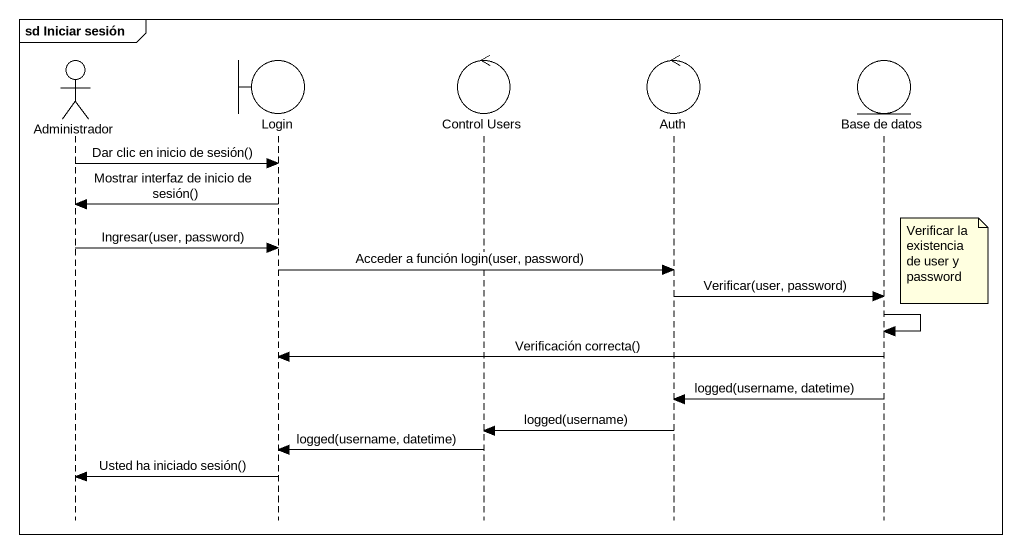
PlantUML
@startuml
mainframe sd Iniciar sesión
hide footbox
actor Administrador
boundary Login
control "Control Users" as Control_Users
control Auth
entity "Base de datos" as Base_de_datos

Administrador -> Login : Dar clic en inicio de sesión()
Login -> Administrador : Mostrar interfaz de inicio de sesión()
Administrador -> Login : Ingresar(user, password)
note right of Base_de_datos : Verificar la existencia de user y password
Login -> Auth : Acceder a función login(user, password)
Auth -> Base_de_datos : Verificar(user, password)
Base_de_datos -> Base_de_datos
Base_de_datos -> Login : Verificación correcta()
Base_de_datos -> Auth : logged(username, datetime)
Auth -> Control_Users : logged(username)
Control_Users -> Login : logged(username, datetime)
Login -> Administrador : Usted ha iniciado sesión()
@enduml
